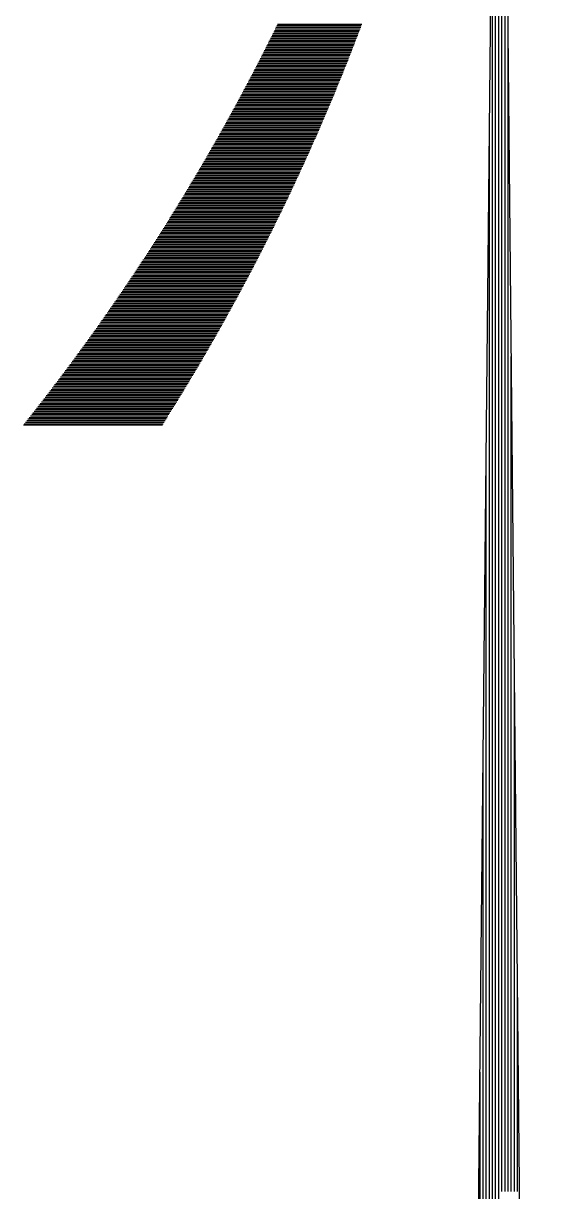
# Model space of a CAD drawing. Header units: feet. Extents: x 179097 to 179535, y 663452 to 663827.
# Drawn here: x 179517.07 to 179522.46, y 663728.54 to 663740.23 of the extents above; entities that cross this region are included whole.
import ezdxf

# ---------------------------------------------------------------- set-up
doc = ezdxf.new("R2010")
doc.units = ezdxf.units.FT
doc.header["$MEASUREMENT"] = 0
doc.layers.get('0').update_dxf_attribs({"color": 9})
doc.layers.add('C1680', color=7, linetype='Continuous')

# ---------------------------------------------------------------- blocks, each defined once
blk = doc.blocks.new('*X12')
for p, q in [((-24.112, -139.025), (-22.745, -139.025)), ((-24.1, -139), (-22.735, -139)), ((-24.088, -138.975), (-22.726, -138.975)), ((-24.075, -138.95), (-22.716, -138.95)), ((-24.063, -138.925), (-22.707, -138.925)), ((-24.051, -138.9), (-22.698, -138.9)), ((-24.038, -138.875), (-22.688, -138.875)), ((-24.2, -139.2), (-22.812, -139.2)), ((-24.187, -139.175), (-22.802, -139.175)), ((-24.175, -139.15), (-22.793, -139.15)), ((-24.162, -139.125), (-22.783, -139.125)), ((-24.15, -139.1), (-22.774, -139.1)), ((-24.137, -139.075), (-22.764, -139.075)), ((-24.125, -139.05), (-22.754, -139.05)), ((-24.302, -139.4), (-22.89, -139.4)), ((-24.289, -139.375), (-22.88, -139.375)), ((-24.276, -139.35), (-22.87, -139.35)), ((-24.263, -139.325), (-22.861, -139.325)), ((-24.251, -139.3), (-22.851, -139.3)), ((-24.238, -139.275), (-22.841, -139.275)), ((-24.225, -139.25), (-22.831, -139.25)), ((-24.213, -139.225), (-22.822, -139.225)), ((-24.392, -139.575), (-22.96, -139.575)), ((-24.379, -139.55), (-22.95, -139.55)), ((-24.366, -139.525), (-22.94, -139.525)), ((-24.353, -139.5), (-22.93, -139.5)), ((-24.34, -139.475), (-22.92, -139.475)), ((-24.327, -139.45), (-22.91, -139.45)), ((-24.314, -139.425), (-22.9, -139.425)), ((-24.497, -139.775), (-23.04, -139.775)), ((-24.483, -139.75), (-23.03, -139.75)), ((-24.47, -139.725), (-23.02, -139.725)), ((-24.457, -139.7), (-23.01, -139.7)), ((-24.444, -139.675), (-23, -139.675)), ((-24.431, -139.65), (-22.99, -139.65)), ((-24.418, -139.625), (-22.98, -139.625)), ((-24.405, -139.6), (-22.97, -139.6)), ((-24.589, -139.95), (-23.112, -139.95)), ((-24.576, -139.925), (-23.102, -139.925)), ((-24.563, -139.9), (-23.092, -139.9)), ((-24.549, -139.875), (-23.081, -139.875)), ((-24.536, -139.85), (-23.071, -139.85)), ((-24.523, -139.825), (-23.061, -139.825)), ((-24.51, -139.8), (-23.051, -139.8)), ((-24.697, -140.15), (-23.196, -140.15)), ((-24.684, -140.125), (-23.185, -140.125)), ((-24.67, -140.1), (-23.175, -140.1)), ((-24.657, -140.075), (-23.164, -140.075)), ((-24.643, -140.05), (-23.154, -140.05)), ((-24.63, -140.025), (-23.143, -140.025)), ((-24.616, -140), (-23.133, -140)), ((-24.603, -139.975), (-23.123, -139.975)), ((-24.793, -140.325), (-23.27, -140.325)), ((-24.779, -140.3), (-23.259, -140.3)), ((-24.765, -140.275), (-23.249, -140.275)), ((-24.752, -140.25), (-23.238, -140.25)), ((-24.738, -140.225), (-23.227, -140.225)), ((-24.724, -140.2), (-23.217, -140.2)), ((-24.711, -140.175), (-23.206, -140.175)), ((-24.904, -140.525), (-23.356, -140.525)), ((-24.89, -140.5), (-23.345, -140.5)), ((-24.876, -140.475), (-23.334, -140.475)), ((-24.862, -140.45), (-23.324, -140.45)), ((-24.848, -140.425), (-23.313, -140.425)), ((-24.834, -140.4), (-23.302, -140.4)), ((-24.82, -140.375), (-23.291, -140.375)), ((-24.807, -140.35), (-23.281, -140.35)), ((-25.002, -140.7), (-23.433, -140.7)), ((-24.988, -140.675), (-23.422, -140.675)), ((-24.974, -140.65), (-23.411, -140.65)), ((-24.96, -140.625), (-23.4, -140.625)), ((-24.946, -140.6), (-23.389, -140.6)), ((-24.932, -140.575), (-23.378, -140.575)), ((-24.918, -140.55), (-23.367, -140.55)), ((-25.116, -140.9), (-23.522, -140.9)), ((-25.102, -140.875), (-23.511, -140.875)), ((-25.088, -140.85), (-23.499, -140.85)), ((-25.073, -140.825), (-23.488, -140.825)), ((-25.059, -140.8), (-23.477, -140.8)), ((-25.045, -140.775), (-23.466, -140.775)), ((-25.031, -140.75), (-23.455, -140.75)), ((-25.016, -140.725), (-23.444, -140.725)), ((-25.218, -141.075), (-23.601, -141.075)), ((-25.203, -141.05), (-23.589, -141.05)), ((-25.189, -141.025), (-23.578, -141.025)), ((-25.174, -141), (-23.567, -141)), ((-25.16, -140.975), (-23.555, -140.975)), ((-25.145, -140.95), (-23.544, -140.95)), ((-25.131, -140.925), (-23.533, -140.925)), ((-25.335, -141.275), (-23.693, -141.275)), ((-25.32, -141.25), (-23.681, -141.25)), ((-25.306, -141.225), (-23.67, -141.225)), ((-25.291, -141.2), (-23.658, -141.2)), ((-25.276, -141.175), (-23.647, -141.175)), ((-25.262, -141.15), (-23.635, -141.15)), ((-25.247, -141.125), (-23.624, -141.125)), ((-25.232, -141.1), (-23.612, -141.1)), ((-25.44, -141.45), (-23.774, -141.45)), ((-25.425, -141.425), (-23.763, -141.425)), ((-25.41, -141.4), (-23.751, -141.4)), ((-25.395, -141.375), (-23.739, -141.375)), ((-25.38, -141.35), (-23.727, -141.35)), ((-25.365, -141.325), (-23.716, -141.325)), ((-25.35, -141.3), (-23.704, -141.3)), ((-25.56, -141.65), (-23.869, -141.65)), ((-25.545, -141.625), (-23.857, -141.625)), ((-25.53, -141.6), (-23.845, -141.6)), ((-25.515, -141.575), (-23.833, -141.575)), ((-25.5, -141.55), (-23.821, -141.55)), ((-25.485, -141.525), (-23.81, -141.525)), ((-25.47, -141.5), (-23.798, -141.5)), ((-25.455, -141.475), (-23.786, -141.475)), ((-25.668, -141.825), (-23.953, -141.825)), ((-25.652, -141.8), (-23.941, -141.8)), ((-25.637, -141.775), (-23.929, -141.775)), ((-25.622, -141.75), (-23.917, -141.75)), ((-25.606, -141.725), (-23.905, -141.725)), ((-25.591, -141.7), (-23.893, -141.7)), ((-25.576, -141.675), (-23.881, -141.675)), ((-25.792, -142.025), (-24.051, -142.025)), ((-25.776, -142), (-24.038, -142)), ((-25.761, -141.975), (-24.026, -141.975)), ((-25.745, -141.95), (-24.014, -141.95)), ((-25.73, -141.925), (-24.002, -141.925)), ((-25.714, -141.9), (-23.99, -141.9)), ((-25.699, -141.875), (-23.977, -141.875)), ((-25.683, -141.85), (-23.965, -141.85)), ((-25.902, -142.2), (-24.137, -142.2)), ((-25.886, -142.175), (-24.125, -142.175)), ((-25.871, -142.15), (-24.113, -142.15)), ((-25.855, -142.125), (-24.1, -142.125)), ((-25.839, -142.1), (-24.088, -142.1)), ((-25.823, -142.075), (-24.075, -142.075)), ((-25.808, -142.05), (-24.063, -142.05)), ((-26.03, -142.4), (-24.238, -142.4)), ((-26.014, -142.375), (-24.225, -142.375)), ((-25.998, -142.35), (-24.213, -142.35)), ((-25.982, -142.325), (-24.2, -142.325)), ((-25.966, -142.3), (-24.188, -142.3)), ((-25.95, -142.275), (-24.175, -142.275)), ((-25.934, -142.25), (-24.162, -142.25)), ((-25.918, -142.225), (-24.15, -142.225)), ((-26.144, -142.575), (-24.327, -142.575)), ((-26.127, -142.55), (-24.315, -142.55)), ((-26.111, -142.525), (-24.302, -142.525)), ((-26.095, -142.5), (-24.289, -142.5)), ((-26.079, -142.475), (-24.276, -142.475)), ((-26.062, -142.45), (-24.264, -142.45)), ((-26.046, -142.425), (-24.251, -142.425)), ((-26.275, -142.775), (-24.431, -142.775)), ((-26.258, -142.75), (-24.418, -142.75)), ((-26.242, -142.725), (-24.405, -142.725)), ((-26.225, -142.7), (-24.392, -142.7)), ((-26.209, -142.675), (-24.379, -142.675)), ((-26.193, -142.65), (-24.366, -142.65)), ((-26.176, -142.625), (-24.353, -142.625)), ((-26.16, -142.6), (-24.34, -142.6)), ((-26.392, -142.95), (-24.523, -142.95)), ((-26.375, -142.925), (-24.51, -142.925)), ((-26.358, -142.9), (-24.497, -142.9)), ((-26.341, -142.875), (-24.484, -142.875)), ((-26.325, -142.85), (-24.47, -142.85)), ((-26.308, -142.825), (-24.457, -142.825)), ((-26.292, -142.8), (-24.444, -142.8)), ((-26.527, -143.15), (-24.63, -143.15)), ((-26.51, -143.125), (-24.616, -143.125)), ((-26.493, -143.1), (-24.603, -143.1)), ((-26.476, -143.075), (-24.59, -143.075)), ((-26.459, -143.05), (-24.576, -143.05)), ((-26.442, -143.025), (-24.563, -143.025)), ((-26.425, -143), (-24.55, -143)), ((-26.408, -142.975), (-24.536, -142.975)), ((-26.647, -143.325), (-24.725, -143.325)), ((-26.63, -143.3), (-24.711, -143.3)), ((-26.612, -143.275), (-24.697, -143.275)), ((-26.595, -143.25), (-24.684, -143.25)), ((-26.578, -143.225), (-24.67, -143.225)), ((-26.561, -143.2), (-24.657, -143.2)), ((-26.544, -143.175), (-24.643, -143.175)), ((-26.768, -143.5), (-24.821, -143.5)), ((-26.751, -143.475), (-24.807, -143.475)), ((-26.733, -143.45), (-24.793, -143.45)), ((-26.716, -143.425), (-24.779, -143.425)), ((-26.699, -143.4), (-24.766, -143.4)), ((-26.681, -143.375), (-24.752, -143.375)), ((-26.664, -143.35), (-24.738, -143.35)), ((-26.909, -143.7), (-24.932, -143.7)), ((-26.891, -143.675), (-24.918, -143.675)), ((-26.874, -143.65), (-24.904, -143.65)), ((-26.856, -143.625), (-24.89, -143.625)), ((-26.838, -143.6), (-24.876, -143.6)), ((-26.821, -143.575), (-24.862, -143.575)), ((-26.803, -143.55), (-24.848, -143.55)), ((-26.786, -143.525), (-24.835, -143.525)), ((-27.034, -143.875), (-25.031, -143.875)), ((-27.016, -143.85), (-25.017, -143.85)), ((-26.998, -143.825), (-25.003, -143.825)), ((-26.98, -143.8), (-24.988, -143.8)), ((-26.962, -143.775), (-24.974, -143.775)), ((-26.945, -143.75), (-24.96, -143.75)), ((-26.927, -143.725), (-24.946, -143.725)), ((-27.179, -144.075), (-25.146, -144.075)), ((-27.161, -144.05), (-25.131, -144.05)), ((-27.142, -144.025), (-25.117, -144.025)), ((-27.124, -144), (-25.102, -144)), ((-27.106, -143.975), (-25.088, -143.975)), ((-27.088, -143.95), (-25.074, -143.95)), ((-27.07, -143.925), (-25.06, -143.925)), ((-27.052, -143.9), (-25.045, -143.9)), ((-27.307, -144.25), (-25.247, -144.25)), ((-27.289, -144.225), (-25.233, -144.225)), ((-27.27, -144.2), (-25.218, -144.2)), ((-27.252, -144.175), (-25.204, -144.175)), ((-27.234, -144.15), (-25.189, -144.15)), ((-27.215, -144.125), (-25.175, -144.125)), ((-27.197, -144.1), (-25.16, -144.1)), ((-27.456, -144.45), (-25.365, -144.45)), ((-27.437, -144.425), (-25.351, -144.425)), ((-27.419, -144.4), (-25.336, -144.4)), ((-27.4, -144.375), (-25.321, -144.375)), ((-27.381, -144.35), (-25.306, -144.35)), ((-27.363, -144.325), (-25.291, -144.325)), ((-27.344, -144.3), (-25.277, -144.3)), ((-27.326, -144.275), (-25.262, -144.275)), ((-27.588, -144.625), (-25.47, -144.625)), ((-27.569, -144.6), (-25.455, -144.6)), ((-27.55, -144.575), (-25.44, -144.575)), ((-27.531, -144.55), (-25.425, -144.55)), ((-27.512, -144.525), (-25.41, -144.525)), ((-27.494, -144.5), (-25.395, -144.5)), ((-27.475, -144.475), (-25.38, -144.475)), ((-27.741, -144.825), (-25.591, -144.825)), ((-27.722, -144.8), (-25.576, -144.8)), ((-27.703, -144.775), (-25.561, -144.775)), ((-27.684, -144.75), (-25.546, -144.75)), ((-27.664, -144.725), (-25.531, -144.725)), ((-27.645, -144.7), (-25.515, -144.7)), ((-27.626, -144.675), (-25.5, -144.675)), ((-27.607, -144.65), (-25.485, -144.65)), ((-27.877, -145), (-25.699, -145)), ((-27.858, -144.975), (-25.684, -144.975)), ((-27.838, -144.95), (-25.668, -144.95)), ((-27.819, -144.925), (-25.653, -144.925)), ((-27.799, -144.9), (-25.637, -144.9)), ((-27.78, -144.875), (-25.622, -144.875)), ((-27.761, -144.85), (-25.607, -144.85)), ((-28.035, -145.2), (-25.824, -145.2)), ((-28.015, -145.175), (-25.808, -145.175)), ((-27.995, -145.15), (-25.793, -145.15)), ((-27.975, -145.125), (-25.777, -145.125)), ((-27.955, -145.1), (-25.761, -145.1)), ((-27.936, -145.075), (-25.746, -145.075)), ((-27.916, -145.05), (-25.73, -145.05)), ((-27.897, -145.025), (-25.715, -145.025)), ((-28.094, -145.275), (-25.871, -145.275)), ((-28.074, -145.25), (-25.855, -145.25)), ((-28.054, -145.225), (-25.84, -145.225))]:
    blk.add_line(p, q)
blk = doc.blocks.new('ZAFON')
at = {"layer": 'C1680'}
for p, q in [((-21.489, -225.071), (-20.491, -125.125)), ((-19.489, -225.071), (-20.486, -125.125)), ((-20.496, -157.576), (-20.496, -125.608)), ((-20.446, -157.576), (-20.446, -129.168)), ((-20.546, -157.576), (-20.546, -130.616)), ((-20.396, -157.576), (-20.396, -134.178)), ((-20.596, -157.576), (-20.596, -135.625)), ((-20.346, -157.576), (-20.346, -139.188)), ((-20.646, -157.576), (-20.646, -140.634)), ((-20.296, -157.576), (-20.296, -144.198)), ((-28.108, -145.292), (-25.882, -145.292)), ((-20.696, -157.576), (-20.696, -145.643)), ((-20.246, -157.576), (-20.246, -149.208)), ((-20.746, -157.576), (-20.746, -150.651)), ((-20.196, -157.576), (-20.196, -154.219)), ((-20.796, -157.576), (-20.796, -155.66)), ((-20.869, -225.071), (-20.796, -157.576)), ((-20.819, -225.071), (-20.746, -157.576)), ((-20.769, -225.071), (-20.696, -157.576)), ((-20.719, -225.071), (-20.646, -157.576)), ((-20.669, -225.071), (-20.596, -157.576)), ((-20.619, -225.071), (-20.546, -157.576)), ((-20.569, -225.071), (-20.496, -157.576))]:
    blk.add_line(p, q, dxfattribs=at)
blk.add_blockref('*X12', (0, 0), dxfattribs=at)

msp = doc.modelspace()

# ---------------------------------------------------------------- block references
at = {"layer": 'C1680', "xscale": 0.625, "yscale": 0.625, "zscale": 0.625}
msp.add_blockref('ZAFON', (179534.64, 663827.021), dxfattribs=at)

doc.saveas('drawing.dxf')
